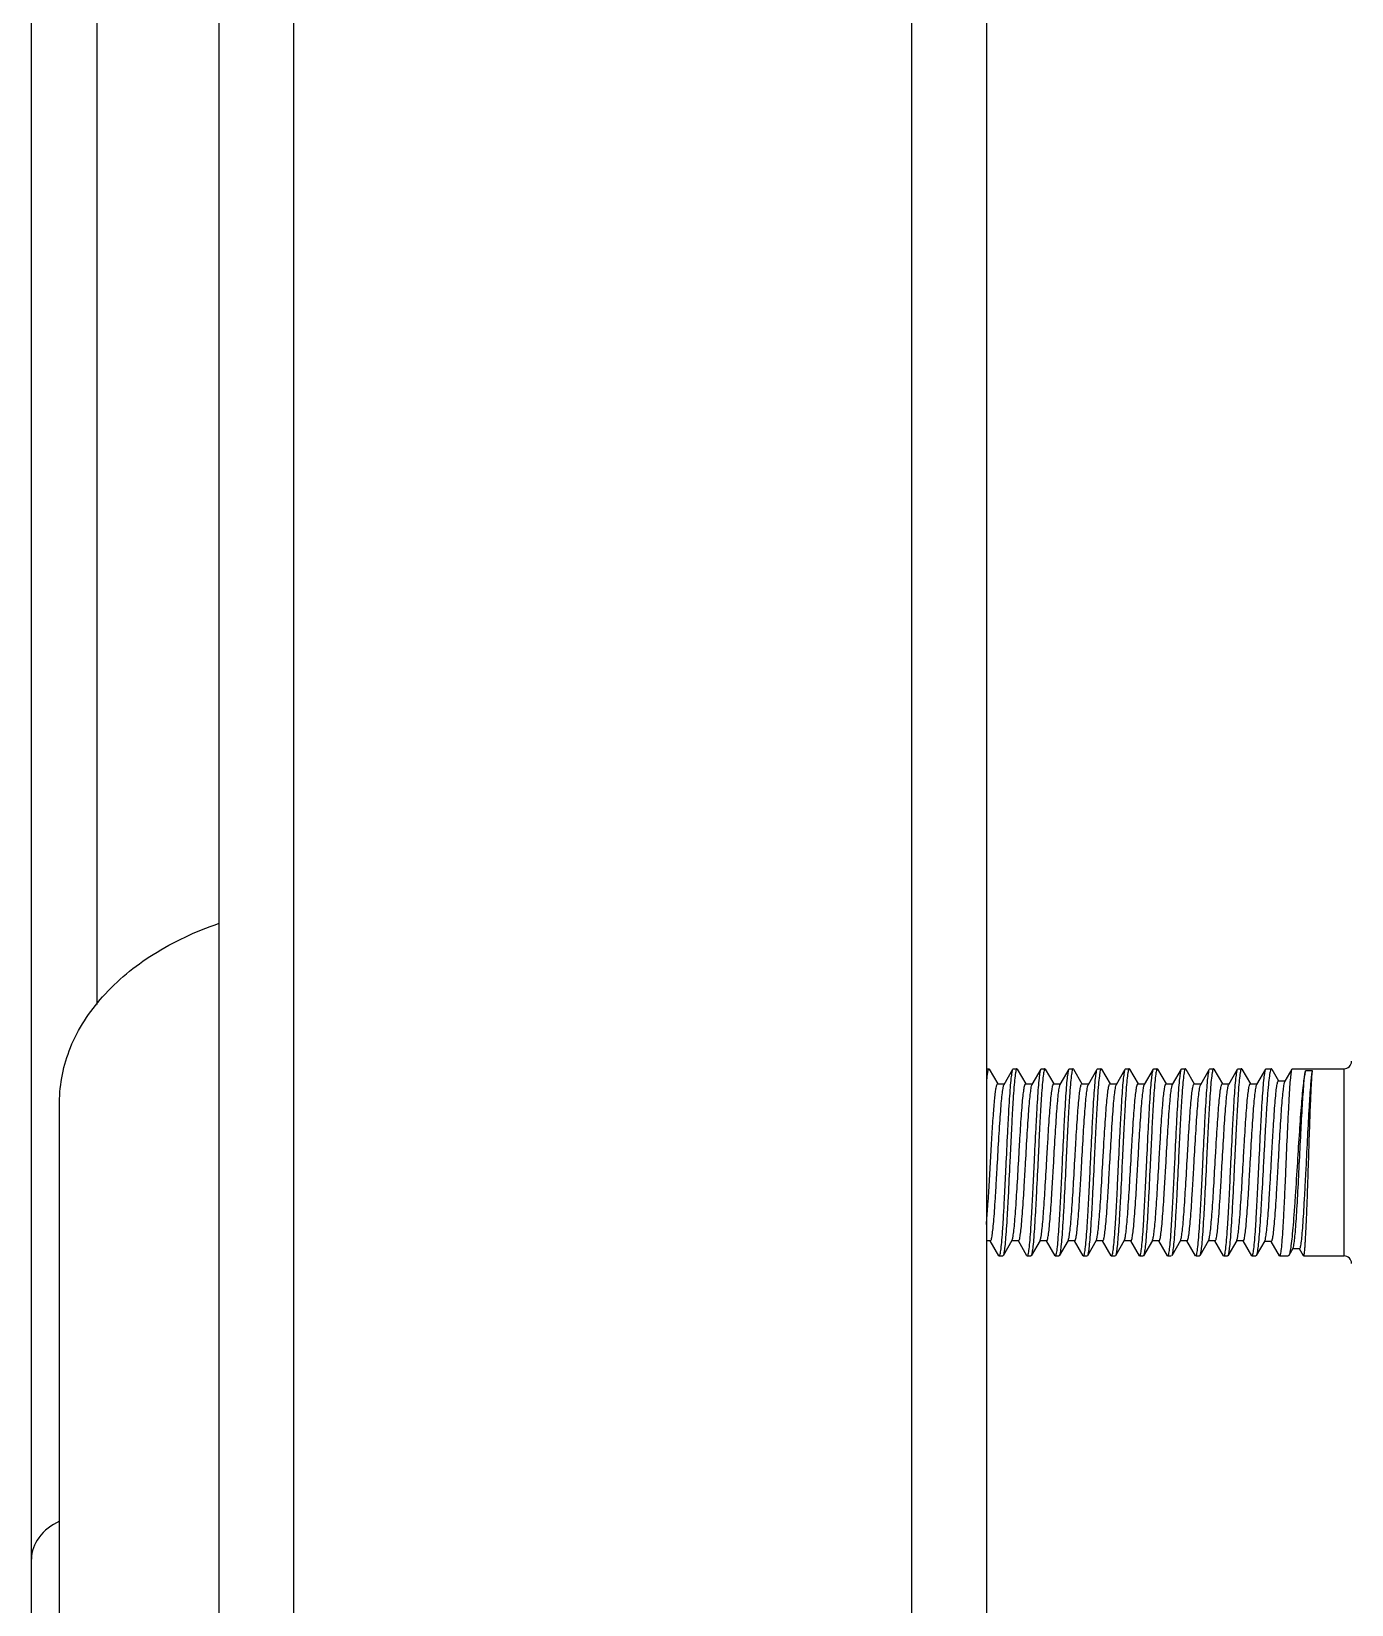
# Model space of a CAD drawing. Extents: x 27938 to 1507990, y 110129 to 923079.
# Drawn here: x 549365 to 549942, y 366413 to 367100 of the extents above; entities that cross this region are included whole.
import ezdxf

# ---------------------------------------------------------------- set-up
doc = ezdxf.new("R2010")
doc.units = 0
doc.header["$LTSCALE"] = 1000
doc.header["$MEASUREMENT"] = 0

msp = doc.modelspace()

# ---------------------------------------------------------------- linework, layer by layer
for p, q in [((549365.03, 366317.4), (549365.03, 369059.47)), ((549393.65, 366675.45), (549393.65, 368938.58)), ((549446.81, 368785.73), (549446.81, 366070.82)), ((549479.52, 368785.73), (549479.52, 366070.82)), ((549749.38, 368785.73), (549749.38, 366070.82)), ((549782.09, 368785.73), (549782.09, 366070.82)), ((549782.09, 366647.32), (549783.11, 366647.32)), ((549783.27, 366647.18), (549783.11, 366647.32)), ((549783.27, 366647.18), (549787.03, 366640.69)), ((549786.93, 366640.69), (549789.9, 366640.69)), ((549789.81, 366640.53), (549793.68, 366647.18)), ((549793.68, 366647.18), (549793.84, 366647.32)), ((549793.84, 366647.32), (549795.37, 366647.32)), ((549795.54, 366647.18), (549795.37, 366647.32)), ((549795.54, 366647.18), (549799.29, 366640.69)), ((549799.2, 366640.69), (549802.17, 366640.69)), ((549802.07, 366640.53), (549805.94, 366647.18)), ((549805.94, 366647.18), (549806.1, 366647.32)), ((549806.1, 366647.32), (549807.64, 366647.32)), ((549807.8, 366647.18), (549807.64, 366647.32)), ((549807.8, 366647.18), (549811.56, 366640.69)), ((549811.46, 366640.69), (549814.44, 366640.69)), ((549814.34, 366640.53), (549818.21, 366647.18)), ((549818.21, 366647.18), (549818.37, 366647.32)), ((549818.37, 366647.32), (549819.91, 366647.32)), ((549820.07, 366647.18), (549819.91, 366647.32)), ((549820.07, 366647.18), (549823.83, 366640.69)), ((549823.73, 366640.69), (549826.7, 366640.69)), ((549826.61, 366640.53), (549830.48, 366647.18)), ((549830.48, 366647.18), (549830.64, 366647.32)), ((549830.64, 366647.32), (549832.17, 366647.32)), ((549832.33, 366647.18), (549832.17, 366647.32)), ((549832.33, 366647.18), (549836.09, 366640.69)), ((549836, 366640.69), (549838.97, 366640.69)), ((549838.87, 366640.53), (549842.74, 366647.18)), ((549842.74, 366647.18), (549842.9, 366647.32)), ((549842.9, 366647.32), (549844.44, 366647.32)), ((549844.6, 366647.18), (549848.36, 366640.69)), ((549848.26, 366640.69), (549851.23, 366640.69)), ((549851.14, 366640.53), (549855.01, 366647.18)), ((549855.01, 366647.18), (549855.17, 366647.32)), ((549855.17, 366647.32), (549856.71, 366647.32)), ((549856.87, 366647.18), (549856.71, 366647.32)), ((549856.87, 366647.18), (549860.63, 366640.69)), ((549860.53, 366640.69), (549863.5, 366640.69)), ((549863.41, 366640.53), (549867.28, 366647.18)), ((549867.28, 366647.18), (549867.44, 366647.32)), ((549867.44, 366647.32), (549868.97, 366647.32)), ((549869.13, 366647.18), (549868.97, 366647.32)), ((549869.13, 366647.18), (549872.89, 366640.69)), ((549872.8, 366640.69), (549875.77, 366640.69)), ((549875.67, 366640.53), (549879.54, 366647.18)), ((549879.54, 366647.18), (549879.7, 366647.32)), ((549879.7, 366647.32), (549881.24, 366647.32)), ((549881.4, 366647.18), (549881.24, 366647.32)), ((549881.4, 366647.18), (549885.16, 366640.69)), ((549885.06, 366640.69), (549888.03, 366640.69)), ((549887.94, 366640.53), (549891.81, 366647.18)), ((549891.81, 366647.18), (549891.97, 366647.32)), ((549891.97, 366647.32), (549893.5, 366647.32)), ((549893.67, 366647.18), (549897.43, 366640.69)), ((549897.33, 366640.69), (549900.3, 366640.69)), ((549900.2, 366640.53), (549904.07, 366647.18)), ((549904.07, 366647.18), (549904.23, 366647.32)), ((549904.23, 366647.32), (549906.56, 366647.32)), ((549906.77, 366647.13), (549906.56, 366647.32)), ((549906.77, 366647.13), (549909.72, 366642.06)), ((549909.62, 366642.06), (549912.6, 366642.06)), ((549912.51, 366641.9), (549915.6, 366647.22)), ((549915.6, 366647.22), (549915.71, 366647.32)), ((549915.71, 366647.32), (549938.28, 366647.32)), ((549924.51, 366646.38), (549921.44, 366646.38)), ((549938.28, 366565.54), (549938.28, 366647.32)), ((549377.3, 365743.72), (549377.3, 366632.63)), ((549783.87, 366572.17), (549782.09, 366572.17)), ((549787.54, 366565.68), (549783.77, 366572.17)), ((549793.26, 366572.33), (549789.4, 366565.68)), ((549796.13, 366572.17), (549793.16, 366572.17)), ((549793.26, 366572.33), (549793.36, 366572.55)), ((549799.81, 366565.68), (549796.04, 366572.17)), ((549805.52, 366572.33), (549801.67, 366565.68)), ((549808.4, 366572.17), (549805.43, 366572.17)), ((549805.52, 366572.33), (549805.62, 366572.54)), ((549812.08, 366565.68), (549808.3, 366572.17)), ((549817.79, 366572.33), (549813.93, 366565.68)), ((549820.66, 366572.17), (549817.69, 366572.17)), ((549817.79, 366572.33), (549817.88, 366572.54)), ((549824.34, 366565.68), (549820.57, 366572.17)), ((549830.06, 366572.33), (549826.2, 366565.68)), ((549832.93, 366572.17), (549829.96, 366572.17)), ((549830.06, 366572.33), (549830.15, 366572.53)), ((549836.61, 366565.68), (549832.84, 366572.17)), ((549842.32, 366572.33), (549838.47, 366565.68)), ((549845.2, 366572.17), (549842.23, 366572.17)), ((549842.32, 366572.33), (549842.41, 366572.52)), ((549848.88, 366565.68), (549845.1, 366572.17)), ((549854.59, 366572.33), (549850.73, 366565.68)), ((549857.46, 366572.17), (549854.49, 366572.17)), ((549861.14, 366565.68), (549857.37, 366572.17)), ((549866.86, 366572.33), (549863, 366565.68)), ((549869.73, 366572.17), (549866.76, 366572.17)), ((549866.86, 366572.33), (549866.94, 366572.5)), ((549873.41, 366565.68), (549869.63, 366572.17)), ((549879.12, 366572.33), (549875.27, 366565.68)), ((549882, 366572.17), (549879.03, 366572.17)), ((549879.12, 366572.33), (549879.2, 366572.49)), ((549885.67, 366565.68), (549881.9, 366572.17)), ((549891.39, 366572.33), (549887.53, 366565.68)), ((549894.26, 366572.17), (549891.29, 366572.17)), ((549891.39, 366572.33), (549891.46, 366572.48)), ((549897.94, 366565.68), (549894.17, 366572.17)), ((549903.67, 366572.1), (549899.95, 366565.7)), ((549906.54, 366571.94), (549903.57, 366571.94)), ((549910.09, 366565.67), (549906.45, 366571.94)), ((549787.54, 366565.68), (549787.71, 366565.54)), ((549787.7, 366565.54), (549789.24, 366565.54)), ((549789.4, 366565.68), (549789.24, 366565.54)), ((549799.81, 366565.68), (549799.97, 366565.54)), ((549799.97, 366565.54), (549801.51, 366565.54)), ((549801.67, 366565.68), (549801.51, 366565.54)), ((549812.08, 366565.68), (549812.24, 366565.54)), ((549812.24, 366565.54), (549813.77, 366565.54)), ((549813.93, 366565.68), (549813.77, 366565.54)), ((549824.34, 366565.68), (549824.5, 366565.54)), ((549824.5, 366565.54), (549826.04, 366565.54)), ((549826.2, 366565.68), (549826.04, 366565.54)), ((549836.61, 366565.68), (549836.77, 366565.54)), ((549836.77, 366565.54), (549838.31, 366565.54)), ((549838.47, 366565.68), (549838.31, 366565.54)), ((549848.88, 366565.68), (549849.04, 366565.54)), ((549849.04, 366565.54), (549850.57, 366565.54)), ((549850.73, 366565.68), (549850.57, 366565.54)), ((549861.14, 366565.68), (549861.3, 366565.54)), ((549861.3, 366565.54), (549862.84, 366565.54)), ((549873.57, 366565.54), (549875.11, 366565.54)), ((549875.27, 366565.68), (549875.1, 366565.54)), ((549885.67, 366565.68), (549885.83, 366565.54)), ((549885.84, 366565.54), (549887.37, 366565.54)), ((549887.53, 366565.68), (549887.37, 366565.54)), ((549897.94, 366565.68), (549898.1, 366565.54)), ((549898.1, 366565.54), (549899.77, 366565.54)), ((549899.95, 366565.7), (549899.77, 366565.54)), ((549910.09, 366565.67), (549910.23, 366565.54)), ((549910.23, 366565.54), (549913.94, 366565.54)), ((549914.19, 366565.76), (549913.94, 366565.54)), ((549915.95, 366568.78), (549914.19, 366565.76)), ((549918.84, 366568.64), (549915.86, 366568.64)), ((549920.5, 366565.62), (549918.77, 366568.6)), ((549920.5, 366565.62), (549920.59, 366565.54)), ((549920.59, 366565.54), (549938.28, 366565.54))]:
    msp.add_line(p, q)
for centre, start, end in [((549938.28, 366650.59), 270, 0), ((549938.28, 366562.27), 0, 90)]:
    msp.add_arc(centre, 3.27, start, end)
for points, knots in [([(549377.3, 366632.63), (549377.3, 366640.79), (549380.83, 366657.83), (549395.65, 366680.4), (549418.31, 366698.86), (549436.78, 366707.38), (549446.73, 366710.77)], [0, 0, 0, 0, 0.220446, 0.45627, 0.716078, 1, 1, 1, 1]), ([(549783.11, 366647.32), (549782.96, 366647.32), (549782.75, 366646.68), (549782.55, 366645.76), (549782.3, 366643.97), (549782.16, 366642.63), (549782.09, 366641.84)], [0, 0, 0, 0, 0.077049, 0.268055, 0.577055, 1, 1, 1, 1]), ([(549782.09, 366579.34), (549782.32, 366581.9), (549782.75, 366587.65), (549783.32, 366596.9), (549783.9, 366607.06), (549784.48, 366617.16), (549784.98, 366625.1), (549785.39, 366630.69), (549785.69, 366634.09), (549785.98, 366636.78), (549786.27, 366638.87), (549786.51, 366639.94), (549786.76, 366640.7), (549786.93, 366640.69)], [0, 0, 0, 0, 0.125273, 0.280526, 0.451, 0.620464, 0.772784, 0.837888, 0.893492, 0.938284, 0.971239, 0.991709, 1, 1, 1, 1]), ([(549790.77, 366606.43), (549791.01, 366611.39), (549791.35, 366618.61), (549791.84, 366627.84), (549792.19, 366633.82), (549792.55, 366638.84), (549792.87, 366642.77), (549793.25, 366645.39), (549793.45, 366646.78), (549793.68, 366647.18)], [0, 0, 0, 0, 0.364023, 0.530311, 0.678342, 0.803036, 0.90014, 0.966414, 1, 1, 1, 1]), ([(549795.37, 366647.32), (549795.28, 366647.32), (549795.1, 366646.99), (549794.96, 366646.43), (549794.77, 366645.43), (549794.5, 366643.41), (549794.17, 366639.99), (549793.81, 366634.98), (549793.43, 366628.86), (549793.06, 366621.88), (549792.68, 366614.31), (549792.43, 366609.09), (549792.31, 366606.43)], [0, 0, 0, 0, 0.006679, 0.021742, 0.04591, 0.079126, 0.171519, 0.295578, 0.446611, 0.618856, 0.8057, 1, 1, 1, 1]), ([(549793.36, 366572.55), (549793.55, 366573.05), (549793.8, 366574.46), (549794.15, 366577.1), (549794.49, 366580.77), (549795, 366587.29), (549795.59, 366596.81), (549796.16, 366606.88), (549796.63, 366615.2), (549796.99, 366621.13), (549797.35, 366626.55), (549797.7, 366631.26), (549798.06, 366635.12), (549798.38, 366637.95), (549798.71, 366639.7), (549798.94, 366640.46), (549799.12, 366640.69), (549799.2, 366640.69)], [0, 0, 0, 0, 0.023139, 0.062463, 0.116774, 0.184236, 0.348936, 0.533941, 0.62611, 0.713772, 0.793885, 0.863675, 0.920735, 0.963127, 0.989505, 0.996557, 1, 1, 1, 1]), ([(549803.04, 366606.43), (549803.27, 366611.39), (549803.62, 366618.61), (549804.11, 366627.84), (549804.46, 366633.82), (549804.82, 366638.84), (549805.14, 366642.77), (549805.51, 366645.39), (549805.71, 366646.78), (549805.94, 366647.18)], [0, 0, 0, 0, 0.364021, 0.530313, 0.678345, 0.803036, 0.900138, 0.966413, 1, 1, 1, 1]), ([(549807.64, 366647.32), (549807.55, 366647.32), (549807.37, 366646.99), (549807.23, 366646.43), (549807.03, 366645.43), (549806.76, 366643.41), (549806.44, 366640), (549806.07, 366634.98), (549805.7, 366628.86), (549805.33, 366621.88), (549804.95, 366614.31), (549804.7, 366609.09), (549804.57, 366606.43)], [0, 0, 0, 0, 0.006669, 0.021718, 0.045876, 0.079084, 0.171468, 0.295521, 0.446556, 0.618814, 0.805682, 1, 1, 1, 1]), ([(549805.62, 366572.54), (549805.81, 366573.03), (549806.06, 366574.45), (549806.41, 366577.08), (549806.75, 366580.74), (549807.26, 366587.26), (549807.85, 366596.77), (549808.42, 366606.85), (549808.9, 366615.18), (549809.26, 366621.11), (549809.61, 366626.53), (549809.97, 366631.25), (549810.32, 366635.11), (549810.65, 366637.95), (549810.97, 366639.7), (549811.21, 366640.46), (549811.39, 366640.69), (549811.46, 366640.69)], [0, 0, 0, 0, 0.023, 0.06221, 0.116433, 0.183837, 0.348506, 0.533571, 0.625793, 0.713517, 0.793694, 0.863545, 0.920659, 0.963092, 0.989496, 0.996554, 1, 1, 1, 1]), ([(549815.3, 366606.43), (549815.54, 366611.39), (549815.88, 366618.61), (549816.37, 366627.84), (549816.72, 366633.82), (549817.08, 366638.84), (549817.4, 366642.77), (549817.78, 366645.39), (549817.98, 366646.78), (549818.21, 366647.18)], [0, 0, 0, 0, 0.364026, 0.530319, 0.678348, 0.803035, 0.900137, 0.966414, 1, 1, 1, 1]), ([(549819.91, 366647.32), (549819.82, 366647.32), (549819.64, 366646.99), (549819.49, 366646.43), (549819.3, 366645.43), (549819.03, 366643.41), (549818.7, 366639.99), (549818.34, 366634.98), (549817.97, 366628.86), (549817.59, 366621.88), (549817.22, 366614.31), (549816.97, 366609.09), (549816.84, 366606.43)], [0, 0, 0, 0, 0.00669, 0.021765, 0.045943, 0.079167, 0.171572, 0.295635, 0.446661, 0.618889, 0.805716, 1, 1, 1, 1]), ([(549817.88, 366572.54), (549818.07, 366573.02), (549818.32, 366574.43), (549818.68, 366577.05), (549819.02, 366580.71), (549819.53, 366587.22), (549820.12, 366596.74), (549820.69, 366606.82), (549821.16, 366615.15), (549821.52, 366621.09), (549821.88, 366626.52), (549822.23, 366631.24), (549822.59, 366635.11), (549822.92, 366637.95), (549823.24, 366639.7), (549823.48, 366640.46), (549823.65, 366640.69), (549823.73, 366640.69)], [0, 0, 0, 0, 0.022862, 0.061956, 0.116091, 0.183437, 0.348074, 0.5332, 0.625476, 0.713261, 0.793503, 0.863416, 0.920583, 0.963057, 0.989487, 0.996552, 1, 1, 1, 1]), ([(549827.57, 366606.43), (549827.81, 366611.39), (549828.15, 366618.61), (549828.64, 366627.84), (549828.99, 366633.82), (549829.35, 366638.84), (549829.67, 366642.77), (549830.05, 366645.39), (549830.25, 366646.78), (549830.48, 366647.18)], [0, 0, 0, 0, 0.364024, 0.530311, 0.678342, 0.803035, 0.900139, 0.966414, 1, 1, 1, 1]), ([(549832.17, 366647.32), (549832.08, 366647.32), (549831.9, 366646.99), (549831.76, 366646.43), (549831.57, 366645.43), (549831.3, 366643.41), (549830.97, 366639.99), (549830.6, 366634.98), (549830.23, 366628.86), (549829.86, 366621.88), (549829.48, 366614.31), (549829.23, 366609.09), (549829.11, 366606.43)], [0, 0, 0, 0, 0.006677, 0.021735, 0.045901, 0.079116, 0.171512, 0.295573, 0.4466, 0.618843, 0.805694, 1, 1, 1, 1]), ([(549830.15, 366572.53), (549830.34, 366573.01), (549830.59, 366574.41), (549830.94, 366577.03), (549831.28, 366580.68), (549831.79, 366587.19), (549832.38, 366596.71), (549832.95, 366606.79), (549833.43, 366615.13), (549833.79, 366621.07), (549834.15, 366626.5), (549834.5, 366631.23), (549834.85, 366635.1), (549835.18, 366637.94), (549835.5, 366639.7), (549835.74, 366640.46), (549835.92, 366640.69), (549836, 366640.69)], [0, 0, 0, 0, 0.022723, 0.061701, 0.115749, 0.183037, 0.347642, 0.532829, 0.625158, 0.713005, 0.793312, 0.863286, 0.920506, 0.963022, 0.989478, 0.99655, 1, 1, 1, 1]), ([(549839.84, 366606.43), (549840.07, 366611.39), (549840.42, 366618.61), (549840.91, 366627.84), (549841.26, 366633.82), (549841.62, 366638.84), (549841.94, 366642.77), (549842.31, 366645.39), (549842.51, 366646.78), (549842.74, 366647.18)], [0, 0, 0, 0, 0.364026, 0.530313, 0.678337, 0.803029, 0.900137, 0.966414, 1, 1, 1, 1]), ([(549844.44, 366647.32), (549844.35, 366647.32), (549844.17, 366646.99), (549844.03, 366646.43), (549843.83, 366645.43), (549843.56, 366643.41), (549843.24, 366639.99), (549842.87, 366634.97), (549842.5, 366628.85), (549842.12, 366621.88), (549841.75, 366614.31), (549841.5, 366609.09), (549841.37, 366606.43)], [0, 0, 0, 0, 0.006697, 0.021777, 0.045962, 0.079191, 0.171605, 0.29567, 0.44669, 0.618909, 0.805726, 1, 1, 1, 1]), ([(549842.41, 366572.52), (549842.6, 366573), (549842.85, 366574.39), (549843.2, 366577), (549843.54, 366580.65), (549844.05, 366587.16), (549844.64, 366596.67), (549845.21, 366606.76), (549845.69, 366615.1), (549846.05, 366621.05), (549846.41, 366626.49), (549846.76, 366631.22), (549847.12, 366635.1), (549847.45, 366637.94), (549847.77, 366639.7), (549848.01, 366640.46), (549848.18, 366640.69), (549848.26, 366640.69)], [0, 0, 0, 0, 0.022584, 0.061447, 0.115407, 0.182636, 0.34721, 0.532457, 0.62484, 0.712749, 0.79312, 0.863155, 0.920429, 0.962986, 0.989469, 0.996548, 1, 1, 1, 1]), ([(549844.6, 366647.18), (549844.58, 366647.22), (549844.54, 366647.28), (549844.47, 366647.32), (549844.44, 366647.32)], [0, 0, 0, 0, 0.600612, 1, 1, 1, 1]), ([(549852.1, 366606.43), (549852.34, 366611.39), (549852.68, 366618.61), (549853.17, 366627.84), (549853.52, 366633.82), (549853.88, 366638.84), (549854.2, 366642.77), (549854.58, 366645.39), (549854.78, 366646.78), (549855.01, 366647.18)], [0, 0, 0, 0, 0.364026, 0.530312, 0.67834, 0.803034, 0.90014, 0.966415, 1, 1, 1, 1]), ([(549856.71, 366647.32), (549856.61, 366647.32), (549856.43, 366646.99), (549856.29, 366646.43), (549856.1, 366645.43), (549855.83, 366643.41), (549855.5, 366639.99), (549855.14, 366634.98), (549854.76, 366628.86), (549854.39, 366621.88), (549854.02, 366614.31), (549853.77, 366609.09), (549853.64, 366606.43)], [0, 0, 0, 0, 0.006686, 0.021757, 0.045931, 0.079152, 0.171553, 0.295615, 0.446644, 0.618879, 0.805711, 1, 1, 1, 1]), ([(549854.67, 366572.51), (549854.87, 366572.99), (549855.11, 366574.38), (549855.47, 366576.97), (549855.81, 366580.62), (549856.32, 366587.12), (549856.91, 366596.64), (549857.48, 366606.73), (549857.96, 366615.08), (549858.32, 366621.03), (549858.68, 366626.47), (549859.03, 366631.21), (549859.38, 366635.09), (549859.71, 366637.94), (549860.04, 366639.7), (549860.27, 366640.46), (549860.45, 366640.69), (549860.53, 366640.69)], [0, 0, 0, 0, 0.022445, 0.061192, 0.115065, 0.182235, 0.346776, 0.532084, 0.624521, 0.712492, 0.792928, 0.863025, 0.920353, 0.962951, 0.98946, 0.996545, 1, 1, 1, 1]), ([(549864.37, 366606.43), (549864.61, 366611.39), (549864.95, 366618.61), (549865.44, 366627.84), (549865.79, 366633.82), (549866.15, 366638.84), (549866.47, 366642.77), (549866.85, 366645.39), (549867.05, 366646.78), (549867.28, 366647.18)], [0, 0, 0, 0, 0.364021, 0.530311, 0.678343, 0.803036, 0.90014, 0.966414, 1, 1, 1, 1]), ([(549868.97, 366647.32), (549868.88, 366647.32), (549868.7, 366646.99), (549868.56, 366646.43), (549868.36, 366645.43), (549868.1, 366643.41), (549867.77, 366639.99), (549867.4, 366634.98), (549867.03, 366628.86), (549866.66, 366621.88), (549866.28, 366614.31), (549866.03, 366609.09), (549865.91, 366606.43)], [0, 0, 0, 0, 0.006676, 0.021736, 0.045901, 0.079115, 0.171505, 0.295563, 0.446596, 0.618846, 0.805696, 1, 1, 1, 1]), ([(549866.94, 366572.5), (549867.13, 366572.97), (549867.38, 366574.36), (549867.73, 366576.95), (549868.07, 366580.59), (549868.58, 366587.09), (549869.17, 366596.61), (549869.74, 366606.7), (549870.22, 366615.05), (549870.58, 366621.01), (549870.94, 366626.46), (549871.29, 366631.2), (549871.65, 366635.08), (549871.98, 366637.93), (549872.3, 366639.69), (549872.54, 366640.46), (549872.72, 366640.69), (549872.8, 366640.69)], [0, 0, 0, 0, 0.022306, 0.060937, 0.114721, 0.181834, 0.346342, 0.531711, 0.624202, 0.712235, 0.792736, 0.862894, 0.920276, 0.962916, 0.98945, 0.996543, 1, 1, 1, 1]), ([(549876.64, 366606.43), (549876.87, 366611.39), (549877.22, 366618.61), (549877.71, 366627.84), (549878.06, 366633.82), (549878.42, 366638.84), (549878.73, 366642.77), (549879.11, 366645.39), (549879.31, 366646.78), (549879.54, 366647.18)], [0, 0, 0, 0, 0.364021, 0.530314, 0.678346, 0.803036, 0.900137, 0.966413, 1, 1, 1, 1]), ([(549881.24, 366647.32), (549881.15, 366647.32), (549880.97, 366646.99), (549880.83, 366646.43), (549880.63, 366645.43), (549880.36, 366643.41), (549880.03, 366640), (549879.67, 366634.98), (549879.3, 366628.86), (549878.92, 366621.88), (549878.55, 366614.31), (549878.3, 366609.09), (549878.17, 366606.43)], [0, 0, 0, 0, 0.006669, 0.021718, 0.045876, 0.079084, 0.171468, 0.295522, 0.446557, 0.618815, 0.805682, 1, 1, 1, 1]), ([(549879.2, 366572.49), (549879.39, 366572.96), (549879.64, 366574.34), (549879.99, 366576.92), (549880.34, 366580.56), (549880.85, 366587.05), (549881.44, 366596.57), (549882.01, 366606.67), (549882.49, 366615.03), (549882.85, 366620.99), (549883.21, 366626.44), (549883.56, 366631.19), (549883.92, 366635.08), (549884.25, 366637.93), (549884.57, 366639.69), (549884.81, 366640.46), (549884.98, 366640.69), (549885.06, 366640.69)], [0, 0, 0, 0, 0.022167, 0.060682, 0.114378, 0.181432, 0.345908, 0.531337, 0.623882, 0.711978, 0.792543, 0.862763, 0.920199, 0.962881, 0.989441, 0.996541, 1, 1, 1, 1]), ([(549888.9, 366606.43), (549889.14, 366611.39), (549889.48, 366618.61), (549889.97, 366627.84), (549890.32, 366633.82), (549890.68, 366638.84), (549891, 366642.77), (549891.38, 366645.39), (549891.58, 366646.78), (549891.81, 366647.18)], [0, 0, 0, 0, 0.364026, 0.530319, 0.678348, 0.803035, 0.900137, 0.966414, 1, 1, 1, 1]), ([(549893.5, 366647.32), (549893.41, 366647.32), (549893.23, 366646.99), (549893.09, 366646.43), (549892.9, 366645.43), (549892.63, 366643.41), (549892.3, 366639.99), (549891.94, 366634.98), (549891.56, 366628.86), (549891.19, 366621.88), (549890.81, 366614.31), (549890.57, 366609.09), (549890.44, 366606.43)], [0, 0, 0, 0, 0.006688, 0.021753, 0.045929, 0.079148, 0.171548, 0.29561, 0.446639, 0.618873, 0.805706, 1, 1, 1, 1]), ([(549891.46, 366572.48), (549891.66, 366572.95), (549891.9, 366574.33), (549892.26, 366576.9), (549892.6, 366580.52), (549893.11, 366587.02), (549893.7, 366596.54), (549894.27, 366606.64), (549894.75, 366615), (549895.11, 366620.97), (549895.47, 366626.43), (549895.83, 366631.18), (549896.18, 366635.07), (549896.51, 366637.93), (549896.83, 366639.69), (549897.07, 366640.46), (549897.25, 366640.69), (549897.33, 366640.69)], [0, 0, 0, 0, 0.022028, 0.060426, 0.114034, 0.181029, 0.345472, 0.530963, 0.623561, 0.71172, 0.79235, 0.862632, 0.920122, 0.962845, 0.989432, 0.996538, 1, 1, 1, 1]), ([(549893.67, 366647.18), (549893.64, 366647.22), (549893.6, 366647.28), (549893.53, 366647.32), (549893.5, 366647.32)], [0, 0, 0, 0, 0.600476, 1, 1, 1, 1]), ([(549901.17, 366606.43), (549901.4, 366611.39), (549901.75, 366618.61), (549902.24, 366627.84), (549902.59, 366633.82), (549902.95, 366638.84), (549903.27, 366642.77), (549903.65, 366645.39), (549903.84, 366646.78), (549904.07, 366647.18)], [0, 0, 0, 0, 0.364024, 0.530312, 0.678343, 0.803036, 0.90014, 0.966414, 1, 1, 1, 1]), ([(549906.56, 366647.32), (549906.46, 366647.32), (549906.25, 366647), (549906.08, 366646.43), (549905.86, 366645.43), (549905.55, 366643.41), (549905.18, 366639.99), (549904.77, 366634.98), (549904.35, 366628.86), (549903.93, 366621.88), (549903.51, 366614.31), (549903.24, 366609.09), (549903.09, 366606.43)], [0, 0, 0, 0, 0.007187, 0.022465, 0.046744, 0.080015, 0.172417, 0.296393, 0.447275, 0.619318, 0.805937, 1, 1, 1, 1]), ([(549903.67, 366572.1), (549903.89, 366572.49), (549904.12, 366573.8), (549904.5, 366576.26), (549904.83, 366579.88), (549905.2, 366584.47), (549905.57, 366589.87), (549906.07, 366598.12), (549906.54, 366606.73), (549907.03, 366615.41), (549907.4, 366621.6), (549907.76, 366627.27), (549908.12, 366632.2), (549908.47, 366636.24), (549908.81, 366639.2), (549909.13, 366641.03), (549909.37, 366641.82), (549909.54, 366642.06), (549909.62, 366642.06)], [0, 0, 0, 0, 0.019036, 0.055162, 0.107284, 0.173532, 0.25149, 0.338305, 0.525651, 0.619397, 0.708683, 0.790327, 0.861445, 0.919555, 0.962678, 0.989457, 0.996584, 1, 1, 1, 1]), ([(549906.54, 366571.94), (549906.62, 366571.94), (549906.81, 366572.19), (549907.05, 366573), (549907.38, 366574.88), (549907.72, 366577.91), (549908.09, 366582.04), (549908.45, 366587.05), (549908.81, 366592.79), (549909.18, 366599.04), (549909.67, 366607.72), (549910.14, 366616.31), (549910.64, 366624.49), (549911, 366629.82), (549911.36, 366634.31), (549911.7, 366637.85), (549912.07, 366640.25), (549912.29, 366641.53), (549912.51, 366641.9)], [0, 0, 0, 0, 0.003526, 0.010871, 0.03842, 0.082642, 0.142013, 0.214376, 0.297085, 0.387117, 0.481196, 0.667858, 0.753739, 0.830507, 0.895467, 0.946372, 0.98153, 1, 1, 1, 1]), ([(549913.04, 366606.43), (549913.26, 366611.43), (549913.56, 366618.7), (549914, 366627.99), (549914.31, 366633.99), (549914.62, 366639.02), (549914.89, 366642.92), (549915.24, 366645.49), (549915.38, 366646.85), (549915.6, 366647.22)], [0, 0, 0, 0, 0.366748, 0.534004, 0.682559, 0.80722, 0.903651, 0.968552, 1, 1, 1, 1]), ([(549915.95, 366568.78), (549916.16, 366569.15), (549916.37, 366570.42), (549916.73, 366572.81), (549917.05, 366576.35), (549917.39, 366580.85), (549917.73, 366586.21), (549918.2, 366594.51), (549918.75, 366605.56), (549919.4, 366618.67), (549920.02, 366630.46), (549920.66, 366639.54), (549921.08, 366644.55), (549921.44, 366646.38)], [0, 0, 0, 0, 0.016498, 0.048153, 0.094091, 0.152829, 0.222461, 0.300749, 0.473185, 0.64885, 0.806645, 0.928205, 1, 1, 1, 1]), ([(549921.44, 366646.38), (549921.24, 366645.72), (549920.91, 366643.99), (549920.25, 366639.23), (549919.53, 366631.12), (549918.7, 366619.52), (549918.16, 366610.96), (549917.88, 366606.43)], [0, 0, 0, 0, 0.052104, 0.130854, 0.359409, 0.660459, 1, 1, 1, 1]), ([(549918.84, 366568.64), (549918.92, 366568.64), (549919.1, 366568.9), (549919.24, 366569.39), (549919.42, 366570.24), (549919.68, 366571.95), (549919.99, 366574.85), (549920.33, 366579.12), (549920.68, 366584.35), (549921.03, 366590.35), (549921.38, 366596.91), (549921.85, 366606.17), (549922.41, 366617.47), (549923.04, 366629.75), (549923.7, 366639.24), (549924.14, 366644.48), (549924.51, 366646.38)], [0, 0, 0, 0, 0.003181, 0.009997, 0.020842, 0.035708, 0.077022, 0.132568, 0.200428, 0.278278, 0.363482, 0.453195, 0.634322, 0.798504, 0.925407, 1, 1, 1, 1]), ([(549922.78, 366606.43), (549922.93, 366610.96), (549923.21, 366619.51), (549923.6, 366631.11), (549924.02, 366639.89), (549924.27, 366644.67), (549924.51, 366646.38)], [0, 0, 0, 0, 0.340216, 0.641739, 0.870295, 1, 1, 1, 1]), ([(549783.87, 366572.17), (549783.95, 366572.17), (549784.13, 366572.41), (549784.37, 366573.2), (549784.69, 366575.01), (549785.03, 366577.93), (549785.39, 366581.92), (549785.75, 366586.77), (549786.11, 366592.34), (549786.47, 366598.41), (549786.96, 366606.88), (549787.43, 366615.28), (549787.93, 366623.3), (549788.29, 366628.55), (549788.66, 366632.99), (549788.99, 366636.5), (549789.36, 366638.89), (549789.59, 366640.16), (549789.81, 366640.53)], [0, 0, 0, 0, 0.003516, 0.010771, 0.037949, 0.081609, 0.140308, 0.211978, 0.294061, 0.383613, 0.477416, 0.664254, 0.750571, 0.827952, 0.893624, 0.945254, 0.981055, 1, 1, 1, 1]), ([(549796.13, 366572.17), (549796.21, 366572.17), (549796.39, 366572.41), (549796.63, 366573.2), (549796.96, 366575.01), (549797.29, 366577.93), (549797.65, 366581.92), (549798.01, 366586.77), (549798.38, 366592.34), (549798.74, 366598.41), (549799.23, 366606.88), (549799.7, 366615.28), (549800.2, 366623.3), (549800.56, 366628.55), (549800.92, 366632.99), (549801.26, 366636.5), (549801.63, 366638.89), (549801.86, 366640.16), (549802.07, 366640.53)], [0, 0, 0, 0, 0.003516, 0.010771, 0.037949, 0.081609, 0.140308, 0.211978, 0.294061, 0.383613, 0.477416, 0.664254, 0.750571, 0.827952, 0.893624, 0.945254, 0.981055, 1, 1, 1, 1]), ([(549808.4, 366572.17), (549808.48, 366572.17), (549808.66, 366572.41), (549808.9, 366573.2), (549809.23, 366575.01), (549809.56, 366577.93), (549809.92, 366581.92), (549810.28, 366586.77), (549810.64, 366592.34), (549811.01, 366598.41), (549811.49, 366606.88), (549811.97, 366615.28), (549812.46, 366623.3), (549812.82, 366628.55), (549813.19, 366632.99), (549813.52, 366636.5), (549813.89, 366638.89), (549814.12, 366640.16), (549814.34, 366640.53)], [0, 0, 0, 0, 0.003516, 0.010771, 0.037949, 0.081609, 0.140308, 0.211978, 0.294061, 0.383613, 0.477416, 0.664254, 0.750571, 0.827952, 0.893624, 0.945254, 0.981055, 1, 1, 1, 1]), ([(549820.66, 366572.17), (549820.75, 366572.17), (549820.92, 366572.41), (549821.17, 366573.2), (549821.49, 366575.01), (549821.83, 366577.93), (549822.19, 366581.92), (549822.55, 366586.77), (549822.91, 366592.34), (549823.27, 366598.41), (549823.76, 366606.88), (549824.23, 366615.28), (549824.73, 366623.3), (549825.09, 366628.55), (549825.45, 366632.99), (549825.79, 366636.5), (549826.16, 366638.89), (549826.39, 366640.16), (549826.61, 366640.53)], [0, 0, 0, 0, 0.003516, 0.010771, 0.037949, 0.081609, 0.140308, 0.211978, 0.294061, 0.383613, 0.477416, 0.664254, 0.750571, 0.827952, 0.893624, 0.945254, 0.981055, 1, 1, 1, 1]), ([(549832.93, 366572.17), (549833.01, 366572.17), (549833.19, 366572.41), (549833.43, 366573.2), (549833.76, 366575.01), (549834.09, 366577.93), (549834.45, 366581.92), (549834.81, 366586.77), (549835.18, 366592.34), (549835.54, 366598.41), (549836.02, 366606.88), (549836.5, 366615.28), (549837, 366623.3), (549837.36, 366628.55), (549837.72, 366632.99), (549838.06, 366636.5), (549838.43, 366638.89), (549838.65, 366640.16), (549838.87, 366640.53)], [0, 0, 0, 0, 0.003516, 0.010771, 0.037949, 0.081609, 0.140308, 0.211978, 0.294061, 0.383613, 0.477416, 0.664254, 0.750571, 0.827952, 0.893624, 0.945254, 0.981055, 1, 1, 1, 1]), ([(549845.2, 366572.17), (549845.28, 366572.17), (549845.46, 366572.41), (549845.7, 366573.2), (549846.03, 366575.01), (549846.36, 366577.93), (549846.72, 366581.92), (549847.08, 366586.77), (549847.44, 366592.34), (549847.81, 366598.41), (549848.29, 366606.88), (549848.76, 366615.28), (549849.26, 366623.3), (549849.62, 366628.55), (549849.99, 366632.99), (549850.32, 366636.5), (549850.69, 366638.89), (549850.92, 366640.16), (549851.14, 366640.53)], [0, 0, 0, 0, 0.003516, 0.010772, 0.037949, 0.081609, 0.140308, 0.211978, 0.294061, 0.383612, 0.477416, 0.664254, 0.750571, 0.827952, 0.893624, 0.945254, 0.981055, 1, 1, 1, 1]), ([(549857.46, 366572.17), (549857.54, 366572.17), (549857.72, 366572.41), (549857.97, 366573.2), (549858.29, 366575.01), (549858.63, 366577.93), (549858.99, 366581.92), (549859.34, 366586.77), (549859.71, 366592.34), (549860.07, 366598.41), (549860.56, 366606.88), (549861.03, 366615.28), (549861.53, 366623.3), (549861.89, 366628.55), (549862.25, 366632.99), (549862.59, 366636.5), (549862.96, 366638.89), (549863.19, 366640.16), (549863.41, 366640.53)], [0, 0, 0, 0, 0.003516, 0.010772, 0.037949, 0.081609, 0.140308, 0.211978, 0.294061, 0.383612, 0.477416, 0.664253, 0.750571, 0.827952, 0.893624, 0.945254, 0.981055, 1, 1, 1, 1]), ([(549869.73, 366572.17), (549869.81, 366572.17), (549869.99, 366572.41), (549870.23, 366573.2), (549870.56, 366575.01), (549870.89, 366577.93), (549871.25, 366581.92), (549871.61, 366586.77), (549871.97, 366592.34), (549872.34, 366598.41), (549872.82, 366606.88), (549873.3, 366615.28), (549873.8, 366623.3), (549874.16, 366628.55), (549874.52, 366632.99), (549874.85, 366636.5), (549875.23, 366638.89), (549875.45, 366640.16), (549875.67, 366640.53)], [0, 0, 0, 0, 0.003515, 0.010772, 0.037949, 0.081609, 0.140308, 0.211978, 0.294061, 0.383612, 0.477415, 0.664253, 0.750571, 0.827952, 0.893624, 0.945254, 0.981055, 1, 1, 1, 1]), ([(549882, 366572.17), (549882.08, 366572.17), (549882.26, 366572.41), (549882.5, 366573.2), (549882.82, 366575.01), (549883.16, 366577.93), (549883.52, 366581.92), (549883.88, 366586.77), (549884.24, 366592.34), (549884.6, 366598.41), (549885.09, 366606.88), (549885.56, 366615.28), (549886.06, 366623.3), (549886.42, 366628.55), (549886.79, 366632.99), (549887.12, 366636.5), (549887.49, 366638.89), (549887.72, 366640.16), (549887.94, 366640.53)], [0, 0, 0, 0, 0.003515, 0.010772, 0.037949, 0.081609, 0.140308, 0.211978, 0.294061, 0.383612, 0.477415, 0.664253, 0.750571, 0.827952, 0.893624, 0.945254, 0.981055, 1, 1, 1, 1]), ([(549894.26, 366572.17), (549894.34, 366572.17), (549894.52, 366572.41), (549894.76, 366573.2), (549895.09, 366575.01), (549895.42, 366577.93), (549895.78, 366581.92), (549896.14, 366586.77), (549896.51, 366592.34), (549896.87, 366598.41), (549897.36, 366606.88), (549897.83, 366615.28), (549898.33, 366623.3), (549898.69, 366628.55), (549899.05, 366632.99), (549899.39, 366636.5), (549899.76, 366638.89), (549899.99, 366640.16), (549900.2, 366640.53)], [0, 0, 0, 0, 0.003515, 0.010772, 0.037949, 0.081609, 0.140308, 0.211978, 0.294061, 0.383612, 0.477415, 0.664253, 0.750571, 0.827952, 0.893624, 0.945254, 0.981055, 1, 1, 1, 1]), ([(549787.71, 366565.54), (549787.8, 366565.54), (549787.98, 366565.88), (549788.12, 366566.43), (549788.31, 366567.44), (549788.58, 366569.45), (549788.91, 366572.87), (549789.27, 366577.89), (549789.65, 366584.01), (549790.02, 366590.99), (549790.4, 366598.56), (549790.64, 366603.77), (549790.77, 366606.43)], [0, 0, 0, 0, 0.006696, 0.021778, 0.045962, 0.079192, 0.171607, 0.295672, 0.44669, 0.618908, 0.805728, 1, 1, 1, 1]), ([(549792.31, 366606.43), (549792.07, 366601.48), (549791.73, 366594.26), (549791.24, 366585.03), (549790.89, 366579.05), (549790.53, 366574.03), (549790.21, 366570.1), (549789.83, 366567.47), (549789.63, 366566.08), (549789.4, 366565.68)], [0, 0, 0, 0, 0.36397, 0.530239, 0.678254, 0.802945, 0.900063, 0.966368, 1, 1, 1, 1]), ([(549799.97, 366565.54), (549800.06, 366565.54), (549800.24, 366565.87), (549800.39, 366566.43), (549800.58, 366567.43), (549800.85, 366569.45), (549801.18, 366572.87), (549801.54, 366577.89), (549801.91, 366584), (549802.29, 366590.98), (549802.66, 366598.56), (549802.91, 366603.77), (549803.04, 366606.43)], [0, 0, 0, 0, 0.006683, 0.02175, 0.045921, 0.079139, 0.171534, 0.295592, 0.446617, 0.618856, 0.805703, 1, 1, 1, 1]), ([(549804.57, 366606.43), (549804.34, 366601.48), (549803.99, 366594.26), (549803.5, 366585.03), (549803.15, 366579.05), (549802.79, 366574.03), (549802.48, 366570.1), (549802.1, 366567.47), (549801.9, 366566.08), (549801.67, 366565.68)], [0, 0, 0, 0, 0.363954, 0.530216, 0.678234, 0.802928, 0.900053, 0.966366, 1, 1, 1, 1]), ([(549812.24, 366565.54), (549812.33, 366565.54), (549812.51, 366565.87), (549812.65, 366566.43), (549812.85, 366567.43), (549813.11, 366569.45), (549813.44, 366572.87), (549813.81, 366577.88), (549814.18, 366584), (549814.55, 366590.98), (549814.93, 366598.56), (549815.18, 366603.77), (549815.3, 366606.43)], [0, 0, 0, 0, 0.006669, 0.021719, 0.045878, 0.079087, 0.171477, 0.295536, 0.446573, 0.618824, 0.805681, 1, 1, 1, 1]), ([(549816.84, 366606.43), (549816.6, 366601.48), (549816.26, 366594.26), (549815.77, 366585.03), (549815.42, 366579.05), (549815.06, 366574.03), (549814.74, 366570.1), (549814.36, 366567.47), (549814.16, 366566.08), (549813.93, 366565.68)], [0, 0, 0, 0, 0.363958, 0.530229, 0.678249, 0.80294, 0.900058, 0.966367, 1, 1, 1, 1]), ([(549824.5, 366565.54), (549824.59, 366565.54), (549824.78, 366565.87), (549824.92, 366566.43), (549825.11, 366567.43), (549825.38, 366569.45), (549825.71, 366572.87), (549826.07, 366577.88), (549826.44, 366584), (549826.82, 366590.98), (549827.19, 366598.56), (549827.44, 366603.77), (549827.57, 366606.43)], [0, 0, 0, 0, 0.006673, 0.021729, 0.045891, 0.079103, 0.17149, 0.295546, 0.446581, 0.618835, 0.805691, 1, 1, 1, 1]), ([(549829.11, 366606.43), (549828.87, 366601.48), (549828.53, 366594.26), (549828.04, 366585.03), (549827.69, 366579.05), (549827.33, 366574.03), (549827.01, 366570.1), (549826.63, 366567.47), (549826.43, 366566.08), (549826.2, 366565.68)], [0, 0, 0, 0, 0.363957, 0.530226, 0.678246, 0.80294, 0.90006, 0.966367, 1, 1, 1, 1]), ([(549836.77, 366565.54), (549836.86, 366565.54), (549837.04, 366565.87), (549837.18, 366566.43), (549837.38, 366567.43), (549837.65, 366569.45), (549837.97, 366572.87), (549838.34, 366577.89), (549838.71, 366584.01), (549839.09, 366590.98), (549839.46, 366598.56), (549839.71, 366603.77), (549839.84, 366606.43)], [0, 0, 0, 0, 0.006683, 0.02175, 0.045922, 0.079141, 0.171538, 0.295599, 0.446629, 0.61887, 0.805706, 1, 1, 1, 1]), ([(549841.37, 366606.43), (549841.14, 366601.48), (549840.79, 366594.26), (549840.3, 366585.03), (549839.95, 366579.05), (549839.59, 366574.03), (549839.27, 366570.1), (549838.9, 366567.47), (549838.7, 366566.08), (549838.47, 366565.68)], [0, 0, 0, 0, 0.363961, 0.530224, 0.678244, 0.802939, 0.900061, 0.966368, 1, 1, 1, 1]), ([(549849.04, 366565.54), (549849.13, 366565.54), (549849.31, 366565.87), (549849.45, 366566.43), (549849.64, 366567.44), (549849.91, 366569.45), (549850.24, 366572.87), (549850.61, 366577.89), (549850.98, 366584.01), (549851.35, 366590.98), (549851.73, 366598.56), (549851.98, 366603.77), (549852.1, 366606.43)], [0, 0, 0, 0, 0.006693, 0.021771, 0.045952, 0.079178, 0.171587, 0.295651, 0.446675, 0.618899, 0.805721, 1, 1, 1, 1]), ([(549853.64, 366606.43), (549853.4, 366601.48), (549853.06, 366594.26), (549852.57, 366585.03), (549852.22, 366579.05), (549851.86, 366574.03), (549851.54, 366570.1), (549851.16, 366567.47), (549850.96, 366566.08), (549850.73, 366565.68)], [0, 0, 0, 0, 0.363963, 0.530226, 0.67824, 0.802935, 0.900059, 0.966368, 1, 1, 1, 1]), ([(549861.3, 366565.54), (549861.39, 366565.54), (549861.57, 366565.87), (549861.72, 366566.43), (549861.91, 366567.44), (549862.18, 366569.45), (549862.51, 366572.87), (549862.87, 366577.89), (549863.24, 366584.01), (549863.62, 366590.99), (549863.99, 366598.56), (549864.24, 366603.77), (549864.37, 366606.43)], [0, 0, 0, 0, 0.006694, 0.021774, 0.045957, 0.079186, 0.171599, 0.295663, 0.446681, 0.618902, 0.805725, 1, 1, 1, 1]), ([(549865.91, 366606.43), (549865.67, 366601.48), (549865.33, 366594.26), (549864.84, 366585.03), (549864.49, 366579.05), (549864.13, 366574.03), (549863.81, 366570.1), (549863.43, 366567.47), (549863.23, 366566.08), (549863, 366565.68)], [0, 0, 0, 0, 0.363971, 0.530241, 0.678257, 0.802947, 0.900064, 0.966368, 1, 1, 1, 1]), ([(549873.57, 366565.54), (549873.66, 366565.54), (549873.84, 366565.87), (549873.98, 366566.43), (549874.18, 366567.43), (549874.45, 366569.45), (549874.77, 366572.87), (549875.14, 366577.88), (549875.51, 366584), (549875.88, 366590.98), (549876.26, 366598.56), (549876.51, 366603.77), (549876.64, 366606.43)], [0, 0, 0, 0, 0.006682, 0.021747, 0.045917, 0.079134, 0.171527, 0.295584, 0.44661, 0.618852, 0.805701, 1, 1, 1, 1]), ([(549878.17, 366606.43), (549877.94, 366601.48), (549877.59, 366594.26), (549877.1, 366585.03), (549876.75, 366579.05), (549876.39, 366574.03), (549876.07, 366570.1), (549875.7, 366567.47), (549875.5, 366566.08), (549875.27, 366565.68)], [0, 0, 0, 0, 0.363954, 0.530216, 0.678234, 0.802928, 0.900053, 0.966366, 1, 1, 1, 1]), ([(549885.83, 366565.54), (549885.93, 366565.54), (549886.11, 366565.87), (549886.25, 366566.43), (549886.44, 366567.43), (549886.71, 366569.45), (549887.04, 366572.87), (549887.4, 366577.88), (549887.78, 366584), (549888.15, 366590.98), (549888.53, 366598.56), (549888.77, 366603.77), (549888.9, 366606.43)], [0, 0, 0, 0, 0.006669, 0.02172, 0.045879, 0.079089, 0.171479, 0.295539, 0.446576, 0.618826, 0.805682, 1, 1, 1, 1]), ([(549890.44, 366606.43), (549890.2, 366601.48), (549889.86, 366594.26), (549889.37, 366585.03), (549889.02, 366579.05), (549888.66, 366574.03), (549888.34, 366570.1), (549887.96, 366567.47), (549887.76, 366566.08), (549887.53, 366565.68)], [0, 0, 0, 0, 0.363959, 0.530229, 0.678249, 0.80294, 0.900058, 0.966367, 1, 1, 1, 1]), ([(549898.1, 366565.54), (549898.19, 366565.54), (549898.37, 366565.87), (549898.52, 366566.43), (549898.71, 366567.43), (549898.98, 366569.45), (549899.31, 366572.87), (549899.67, 366577.88), (549900.04, 366584), (549900.42, 366590.98), (549900.79, 366598.56), (549901.04, 366603.77), (549901.17, 366606.43)], [0, 0, 0, 0, 0.006673, 0.021727, 0.045889, 0.079101, 0.171487, 0.295543, 0.446578, 0.618832, 0.80569, 1, 1, 1, 1]), ([(549903.09, 366606.43), (549902.83, 366601.49), (549902.46, 366594.3), (549901.92, 366585.09), (549901.54, 366579.13), (549901.16, 366574.11), (549900.81, 366570.17), (549900.41, 366567.51), (549900.19, 366566.11), (549899.95, 366565.7)], [0, 0, 0, 0, 0.362797, 0.528646, 0.676443, 0.801155, 0.898568, 0.965462, 1, 1, 1, 1]), ([(549910.23, 366565.54), (549910.32, 366565.54), (549910.49, 366565.88), (549910.62, 366566.43), (549910.8, 366567.44), (549911.05, 366569.45), (549911.35, 366572.87), (549911.69, 366577.89), (549912.03, 366584.01), (549912.37, 366590.98), (549912.71, 366598.56), (549912.93, 366603.77), (549913.04, 366606.43)], [0, 0, 0, 0, 0.006494, 0.021489, 0.045625, 0.078827, 0.171228, 0.295321, 0.446402, 0.618703, 0.80562, 1, 1, 1, 1]), ([(549917.88, 366606.43), (549917.57, 366601.54), (549917.13, 366594.42), (549916.5, 366585.29), (549916.05, 366579.36), (549915.6, 366574.34), (549915.19, 366570.38), (549914.74, 366567.65), (549914.45, 366566.2), (549914.19, 366565.76)], [0, 0, 0, 0, 0.359329, 0.52395, 0.67108, 0.795828, 0.894098, 0.962746, 1, 1, 1, 1]), ([(549920.59, 366565.54), (549920.67, 366565.54), (549920.79, 366565.9), (549920.9, 366566.42), (549921.04, 366567.44), (549921.17, 366568.77), (549921.31, 366570.49), (549921.5, 366573.44), (549921.74, 366577.89), (549922, 366584), (549922.26, 366590.98), (549922.52, 366598.56), (549922.69, 366603.77), (549922.78, 366606.43)], [0, 0, 0, 0, 0.005906, 0.02066, 0.044668, 0.077802, 0.119769, 0.170184, 0.29436, 0.445608, 0.618145, 0.805336, 1, 1, 1, 1]), ([(549377.22, 366449.7), (549373.78, 366448), (549367.77, 366443.62), (549365.03, 366436.43), (549365.03, 366433.13)], [0, 0, 0, 0, 0.538137, 1, 1, 1, 1])]:
    msp.add_open_spline(points, degree=3, knots=knots)

doc.saveas('drawing.dxf')
